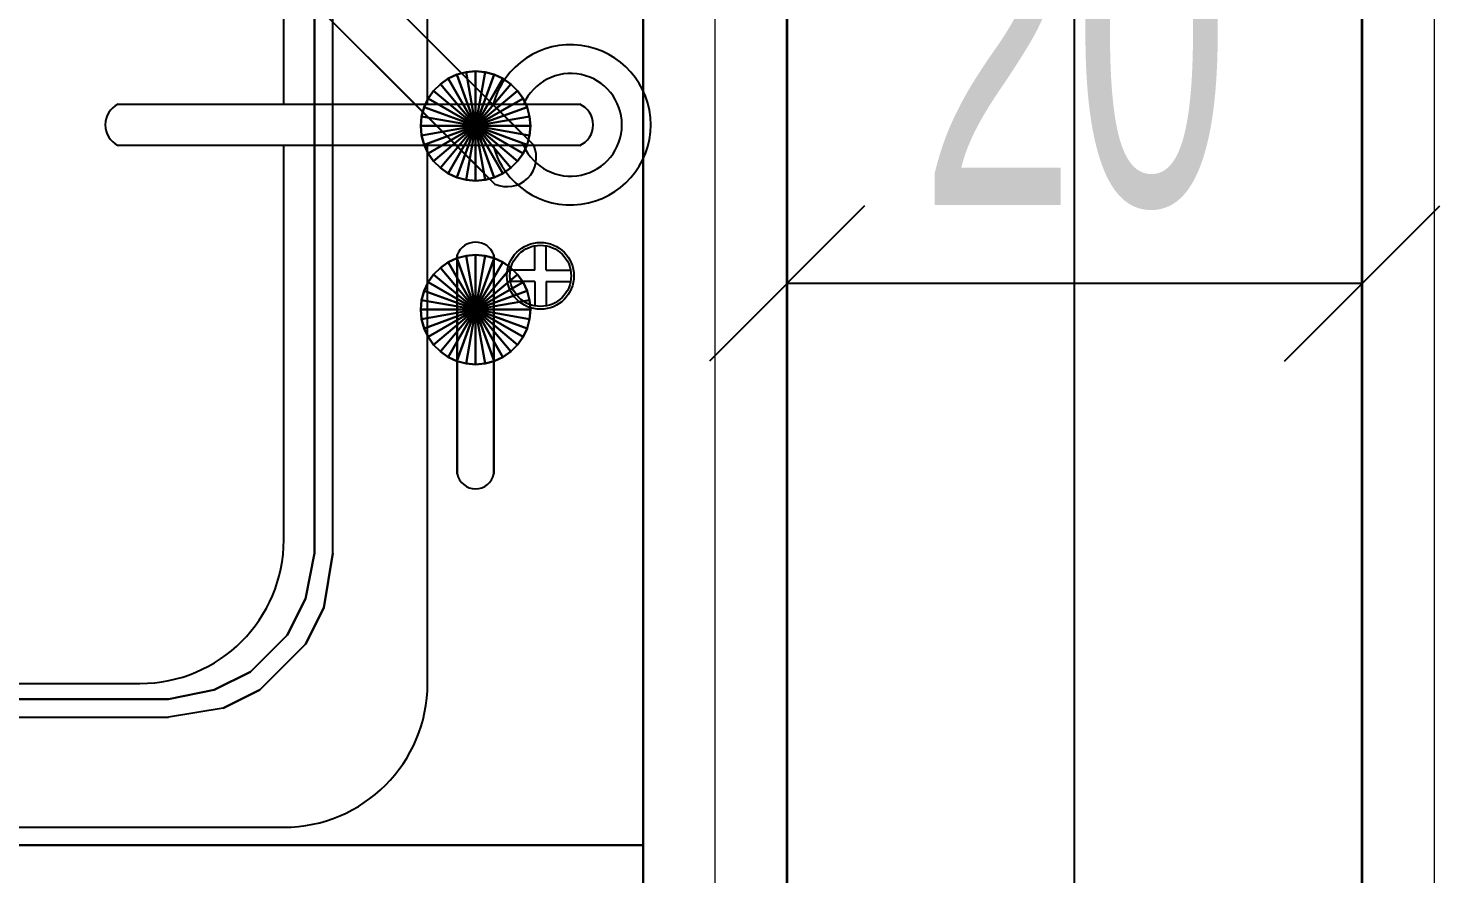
# Model space of a CAD drawing. Header units: inches. Extents: x -7543 to -822, y 102837 to 190349.
# Drawn here: x -833.28704 to -833.27722, y 102837.0138 to 102837.01969 of the extents above; entities that cross this region are included whole.
import ezdxf

# ---------------------------------------------------------------- set-up
doc = ezdxf.new("R2010")
doc.units = ezdxf.units.IN
doc.header["$MEASUREMENT"] = 0
doc.linetypes.add('__ZG_T_P__9', pattern=[22, 1, -10, 1, -10])
doc.linetypes.add('DASHDOTX2', pattern=[2, 1, -0.5, 0, -0.5])
doc.layers.get('0').update_dxf_attribs({"lineweight": 25})
doc.layers.get('Defpoints').update_dxf_attribs({"lineweight": 25})
for name, color, linetype, lineweight in [('AKS', 1, 'Continuous', 25), ('ICOL', 55, 'Continuous', 25), ('İZ DÜŞÜM', 253, 'Continuous', 20), ('SIVA', 150, 'Continuous', 15)]:
    doc.layers.add(name, color=color, linetype=linetype, lineweight=lineweight)
doc.layers.add('DUVAR', color=7, linetype='Continuous', lineweight=35, true_color=0xfc4642)
doc.layers.add('TEFRİŞ', color=7, linetype='Continuous', lineweight=25, true_color=0x78462c)
doc.styles.add('OLCU', font='tromand.shx', dxfattribs={"width": 0.6, "height": 12})

# ---------------------------------------------------------------- blocks, each defined once
blk = doc.blocks.new('_Oblique')
at = {"color": 0, "linetype": 'ByBlock', "lineweight": -2}
blk.add_line((-0.5, -0.5), (0.5, 0.5), dxfattribs=at)

msp = doc.modelspace()

# ---------------------------------------------------------------- linework, layer by layer
at = {"layer": 'AKS', "linetype": 'DASHDOTX2', "ltscale": 10}
msp.add_line((-833.2797611994152, 102836.7345203941), (-833.2797611994152, 102837.2416375468), dxfattribs=at)
at = {"layer": 'Defpoints', "color": 6}
msp.add_line((-833.2777611994155, 102836.7776839999), (-833.2777611994155, 102837.1276839999), dxfattribs=at)
at = {"layer": 'Defpoints', "color": 3}
msp.add_line((-833.2817611994157, 102836.9756839999), (-833.2817611994157, 102837.053184434), dxfattribs=at)
at = {"layer": 'DUVAR'}
for p, q in [((-833.2777611994156, 102836.9716839999), (-833.2777611994156, 102837.0976838212)), ((-833.2817611994157, 102836.9756839999), (-833.2817611994157, 102837.053184434))]:
    msp.add_line(p, q, dxfattribs=at)
at = {"layer": 'ICOL'}
for p, q in [((-833.2842611994156, 102837.0191604804), (-833.2842611994156, 102837.0231287932)), ((-833.2852611994156, 102837.0191604804), (-833.2852611994156, 102837.0221287932)), ((-833.2864130938532, 102837.0191604804), (-833.2832031302061, 102837.0191604804)), ((-833.2832312396459, 102837.0188724689), (-833.2864130938532, 102837.0188724689)), ((-833.2852611994156, 102837.0161287932), (-833.2852611994156, 102837.0188724689)), ((-833.2842611994156, 102837.0151287932), (-833.2842611994156, 102837.0188724689)), ((-833.2832031302061, 102837.0188724689), (-833.2832312396459, 102837.0188724689)), ((-833.2835159373597, 102837.0180054531), (-833.2835159373597, 102837.0181783457)), ((-833.2834359373597, 102837.0180054531), (-833.2834359373597, 102837.0181783457)), ((-833.2835159373597, 102837.0180054531), (-833.2836888299702, 102837.0180054531)), ((-833.2835159373598, 102837.0179254531), (-833.2836888299702, 102837.0179254531)), ((-833.2835159373597, 102837.0179254531), (-833.2835159373597, 102837.0177525605)), ((-833.2834359373597, 102837.0180054531), (-833.2832630447492, 102837.0180054531)), ((-833.2834359373597, 102837.0179254531), (-833.2834359373597, 102837.0177525605)), ((-833.2834359373597, 102837.0179254531), (-833.2832630447492, 102837.0179254531)), ((-833.2777611994156, 102837.0179124275), (-833.2817611994157, 102837.0179124275)), ((-833.2897611994156, 102837.0151287932), (-833.2862611994155, 102837.0151287932)), ((-833.2907611994156, 102837.0141287932), (-833.2852611994156, 102837.0141287932))]:
    msp.add_line(p, q, dxfattribs=at)
at = {"layer": 'ICOL', "color": 53}
for p, q in [((-833.2817611994157, 102837.0148077694), (-833.2817611994157, 102837.0187524275)), ((-833.2777611994156, 102837.0148077694), (-833.2777611994156, 102837.0187524275))]:
    msp.add_line(p, q, dxfattribs=at)
at = {"layer": 'ICOL'}
for radius in [0.0002328926104400307, 0.0002128926104400307]:
    msp.add_circle((-833.2834759373598, 102837.0179654531), radius, dxfattribs=at)
for centre, radius, start, end in [((-833.2832664731322, 102837.0190164746), 0.0005573212640507711, 194.9745060490134, 165.0254939509866), ((-833.2832664731322, 102837.0190164746), 0.0003573212640507711, 203.7668070901385, 156.2331929098615), ((-833.2863433259389, 102837.0190164746), 0.0001600162981887778, 115.8492641916488, 244.150735810696), ((-833.2832664731322, 102837.0190164746), 0.0001573212640507711, 293.7429605390384, 66.2570394609616), ((-833.2862611994157, 102837.0161287932), 0.001, 270, 0), ((-833.2852611994156, 102837.0151287932), 0.001, 270, 0)]:
    msp.add_arc(centre, radius, start, end, dxfattribs=at)
at = {"layer": 'İZ DÜŞÜM', "linetype": '__ZG_T_P__9'}
for p, q in [((-833.2777611994165, 102837.1276839999), (-833.2777611994165, 102836.7776839999)), ((-833.2777611994152, 102837.1276839999), (-833.2777611994152, 102836.7776839999))]:
    msp.add_line(p, q, dxfattribs=at)
at = {"layer": 'SIVA'}
for p, q in [((-833.2772611994153, 102837.0981838212), (-833.2772611994153, 102836.9711839998)), ((-833.2822611994153, 102836.9761838212), (-833.2822611994153, 102837.052684434))]:
    msp.add_line(p, q, dxfattribs=at)
at = {"layer": 'TEFRİŞ'}
for p, q in [((-833.2849201994156, 102837.0160365963, -0.004190999999999999), (-833.2849201994156, 102837.0219725963, -0.004190999999999999)), ((-833.2850471994157, 102837.0160365963, -0.004190999999999999), (-833.2851106994156, 102837.0157190963, -0.004190999999999999)), ((-833.2849201994156, 102837.0160365963, -0.004190999999999999), (-833.2849836994156, 102837.0156555963, -0.004190999999999999)), ((-833.2851106994156, 102837.0157190963, -0.004190999999999999), (-833.2852376994156, 102837.0154650963, -0.004190999999999999)), ((-833.2849836994156, 102837.0156555963, -0.004190999999999999), (-833.2851106994156, 102837.0154015963, -0.004190999999999999)), ((-833.2852376994156, 102837.0154650963, -0.004190999999999999), (-833.2854916994156, 102837.0152110963, -0.004190999999999999)), ((-833.2851106994156, 102837.0154015963, -0.004190999999999999), (-833.2854281994156, 102837.0150840963, -0.004190999999999999)), ((-833.2854916994156, 102837.0152110963, -0.004190999999999999), (-833.2857456994157, 102837.0150840963, -0.004190999999999999)), ((-833.2857456994157, 102837.0150840963, -0.004190999999999999), (-833.2860631994156, 102837.0150205963, -0.004190999999999999)), ((-833.2854281994156, 102837.0150840963, -0.004190999999999999), (-833.2856821994156, 102837.0149570963, -0.004190999999999999)), ((-833.2856821994156, 102837.0149570963, -0.004190999999999999), (-833.2860631994156, 102837.0148935963, -0.004190999999999999))]:
    msp.add_line(p, q, dxfattribs=at)
for centre, radius, start, end in [((-833.2837081281388, 102837.018789525, 0.0005079999999999999), 0.0002033753728859917, 245.4898187051874, 24.51018132442281), ((-833.2839271994156, 102837.0180644427, 0.0007620000000000005), 0.000135471253029605, 20.36935995322395, 159.6306400467761), ((-833.2839271994156, 102837.0166124492, 0.0007620000000000005), 0.0001294089238967639, 191.0724330363186, 348.9275669636814)]:
    msp.add_arc(centre, radius, start, end, dxfattribs=at)
for points in [[(-833.2827611994156, 102837.0240045963, -0.000127000000000001), (-833.2827611994156, 102837.0140045963, -0.000127000000000001), (-833.2827611994156, 102837.0140045963), (-833.2827611994156, 102837.0240045963)], [(-833.2850471994157, 102837.0219725963, -0.004190999999999999), (-833.2850471994157, 102837.0160365963, -0.004190999999999999), (-833.2850471994157, 102837.0160365963, -0.000127000000000001), (-833.2850471994157, 102837.0219725963, -0.000127000000000001)], [(-833.2838822994156, 102837.0192330963, 0.00127), (-833.2837026994156, 102837.0190534963, 0.000889), (-833.2865314794157, 102837.0218822763, 0.000889), (-833.2865314794157, 102837.0218822763, 0.00127)], [(-833.2841516994156, 102837.0189636963, 0.00127), (-833.2839720994157, 102837.0187840963, 0.000889), (-833.2868008794156, 102837.0216128763, 0.000889), (-833.2868008794156, 102837.0216128763, 0.00127)], [(-833.2837026994156, 102837.0190534963, 0.000889), (-833.2840618994156, 102837.0194127163, 0.000889), (-833.2840618994156, 102837.0194127163, 0.0005079999999999999), (-833.2835230794157, 102837.0188738963, 0.0005079999999999999)], [(-833.2839271994156, 102837.0193895963), (-833.2839933594156, 102837.0193838163), (-833.2839933594156, 102837.0193838163, 0.0005079999999999999), (-833.2839271994156, 102837.0193895963, 0.0005079999999999999)], [(-833.2839271994156, 102837.0190085963), (-833.2839271994156, 102837.0193895963), (-833.2839933594156, 102837.0193838163), (-833.2839271994156, 102837.0190085963)], [(-833.2839271994156, 102837.0190085963, 0.0005079999999999999), (-833.2839271994156, 102837.0193895963, 0.0005079999999999999), (-833.2839933594156, 102837.0193838163, 0.0005079999999999999), (-833.2839271994156, 102837.0190085963, 0.0005079999999999999)], [(-833.2838610394156, 102837.0193838163), (-833.2839271994156, 102837.0193895963), (-833.2839271994156, 102837.0193895963, 0.0005079999999999999), (-833.2838610394156, 102837.0193838163, 0.0005079999999999999)], [(-833.2839271994156, 102837.0190085963), (-833.2838610394156, 102837.0193838163), (-833.2839271994156, 102837.0193895963), (-833.2839271994156, 102837.0190085963)], [(-833.2839271994156, 102837.0190085963, 0.0005079999999999999), (-833.2838610394156, 102837.0193838163, 0.0005079999999999999), (-833.2839271994156, 102837.0193895963, 0.0005079999999999999), (-833.2839271994156, 102837.0190085963, 0.0005079999999999999)], [(-833.2841720994156, 102837.0193004563), (-833.2842190594156, 102837.0192534963), (-833.2842190594156, 102837.0192534963, 0.0005079999999999999), (-833.2841720994156, 102837.0193004563, 0.0005079999999999999)], [(-833.2839271994156, 102837.0190085963), (-833.2841720994156, 102837.0193004563), (-833.2842190594156, 102837.0192534963), (-833.2839271994156, 102837.0190085963)], [(-833.2839271994156, 102837.0190085963, 0.0005079999999999999), (-833.2841720994156, 102837.0193004563, 0.0005079999999999999), (-833.2842190594156, 102837.0192534963, 0.0005079999999999999), (-833.2839271994156, 102837.0190085963, 0.0005079999999999999)], [(-833.2841176994157, 102837.0193385563), (-833.2841720994156, 102837.0193004563), (-833.2841720994156, 102837.0193004563, 0.0005079999999999999), (-833.2841176994157, 102837.0193385563, 0.0005079999999999999)], [(-833.2839271994156, 102837.0190085963), (-833.2841176994157, 102837.0193385563), (-833.2841720994156, 102837.0193004563), (-833.2839271994156, 102837.0190085963)], [(-833.2839271994156, 102837.0190085963, 0.0005079999999999999), (-833.2841176994157, 102837.0193385563, 0.0005079999999999999), (-833.2841720994156, 102837.0193004563, 0.0005079999999999999), (-833.2839271994156, 102837.0190085963, 0.0005079999999999999)], [(-833.2840574994157, 102837.0193666163), (-833.2841176994157, 102837.0193385563), (-833.2841176994157, 102837.0193385563, 0.0005079999999999999), (-833.2840574994157, 102837.0193666163, 0.0005079999999999999)], [(-833.2839271994156, 102837.0190085963), (-833.2840574994157, 102837.0193666163), (-833.2841176994157, 102837.0193385563), (-833.2839271994156, 102837.0190085963)], [(-833.2839271994156, 102837.0190085963, 0.0005079999999999999), (-833.2840574994157, 102837.0193666163, 0.0005079999999999999), (-833.2841176994157, 102837.0193385563, 0.0005079999999999999), (-833.2839271994156, 102837.0190085963, 0.0005079999999999999)], [(-833.2839933594156, 102837.0193838163), (-833.2840574994157, 102837.0193666163), (-833.2840574994157, 102837.0193666163, 0.0005079999999999999), (-833.2839933594156, 102837.0193838163, 0.0005079999999999999)], [(-833.2839271994156, 102837.0190085963), (-833.2839933594156, 102837.0193838163), (-833.2840574994157, 102837.0193666163), (-833.2839271994156, 102837.0190085963)], [(-833.2839271994156, 102837.0190085963, 0.0005079999999999999), (-833.2839933594156, 102837.0193838163, 0.0005079999999999999), (-833.2840574994157, 102837.0193666163, 0.0005079999999999999), (-833.2839271994156, 102837.0190085963, 0.0005079999999999999)], [(-833.2839271994156, 102837.0190085963), (-833.2837968994156, 102837.0193666163), (-833.2838610394156, 102837.0193838163), (-833.2839271994156, 102837.0190085963)], [(-833.2839271994156, 102837.0190085963, 0.0005079999999999999), (-833.2837968994156, 102837.0193666163, 0.0005079999999999999), (-833.2838610394156, 102837.0193838163, 0.0005079999999999999), (-833.2839271994156, 102837.0190085963, 0.0005079999999999999)], [(-833.2839271994156, 102837.0190085963), (-833.2837366994156, 102837.0193385563), (-833.2837968994156, 102837.0193666163), (-833.2839271994156, 102837.0190085963)], [(-833.2839271994156, 102837.0190085963, 0.0005079999999999999), (-833.2837366994156, 102837.0193385563, 0.0005079999999999999), (-833.2837968994156, 102837.0193666163, 0.0005079999999999999), (-833.2839271994156, 102837.0190085963, 0.0005079999999999999)], [(-833.2839271994156, 102837.0190085963), (-833.2836822994157, 102837.0193004563), (-833.2837366994156, 102837.0193385563), (-833.2839271994156, 102837.0190085963)], [(-833.2839271994156, 102837.0190085963, 0.0005079999999999999), (-833.2836822994157, 102837.0193004563, 0.0005079999999999999), (-833.2837366994156, 102837.0193385563, 0.0005079999999999999), (-833.2839271994156, 102837.0190085963, 0.0005079999999999999)], [(-833.2839271994156, 102837.0190085963), (-833.2836353394156, 102837.0192534963), (-833.2836822994157, 102837.0193004563), (-833.2839271994156, 102837.0190085963)], [(-833.2839271994156, 102837.0190085963, 0.0005079999999999999), (-833.2836353394156, 102837.0192534963, 0.0005079999999999999), (-833.2836822994157, 102837.0193004563, 0.0005079999999999999), (-833.2839271994156, 102837.0190085963, 0.0005079999999999999)], [(-833.2837968994156, 102837.0193666163), (-833.2838610394156, 102837.0193838163), (-833.2838610394156, 102837.0193838163, 0.0005079999999999999), (-833.2837968994156, 102837.0193666163, 0.0005079999999999999)], [(-833.2837366994156, 102837.0193385563), (-833.2837968994156, 102837.0193666163), (-833.2837968994156, 102837.0193666163, 0.0005079999999999999), (-833.2837366994156, 102837.0193385563, 0.0005079999999999999)], [(-833.2836822994157, 102837.0193004563), (-833.2837366994156, 102837.0193385563), (-833.2837366994156, 102837.0193385563, 0.0005079999999999999), (-833.2836822994157, 102837.0193004563, 0.0005079999999999999)], [(-833.2836353394156, 102837.0192534963), (-833.2836822994157, 102837.0193004563), (-833.2836822994157, 102837.0193004563, 0.0005079999999999999), (-833.2836353394156, 102837.0192534963, 0.0005079999999999999)], [(-833.2842571594156, 102837.0191990963), (-833.2842852194156, 102837.0191388963), (-833.2842852194156, 102837.0191388963, 0.0005079999999999999), (-833.2842571594156, 102837.0191990963, 0.0005079999999999999)], [(-833.2839271994156, 102837.0190085963), (-833.2842571594156, 102837.0191990963), (-833.2842852194156, 102837.0191388963), (-833.2839271994156, 102837.0190085963)], [(-833.2839271994156, 102837.0190085963, 0.0005079999999999999), (-833.2842571594156, 102837.0191990963, 0.0005079999999999999), (-833.2842852194156, 102837.0191388963, 0.0005079999999999999), (-833.2839271994156, 102837.0190085963, 0.0005079999999999999)], [(-833.2842190594156, 102837.0192534963), (-833.2842571594156, 102837.0191990963), (-833.2842571594156, 102837.0191990963, 0.0005079999999999999), (-833.2842190594156, 102837.0192534963, 0.0005079999999999999)], [(-833.2839271994156, 102837.0190085963), (-833.2842190594156, 102837.0192534963), (-833.2842571594156, 102837.0191990963), (-833.2839271994156, 102837.0190085963)], [(-833.2839271994156, 102837.0190085963, 0.0005079999999999999), (-833.2842190594156, 102837.0192534963, 0.0005079999999999999), (-833.2842571594156, 102837.0191990963, 0.0005079999999999999), (-833.2839271994156, 102837.0190085963, 0.0005079999999999999)], [(-833.2839271994156, 102837.0190085963), (-833.2835972394156, 102837.0191990963), (-833.2836353394156, 102837.0192534963), (-833.2839271994156, 102837.0190085963)], [(-833.2839271994156, 102837.0190085963, 0.0005079999999999999), (-833.2835972394156, 102837.0191990963, 0.0005079999999999999), (-833.2836353394156, 102837.0192534963, 0.0005079999999999999), (-833.2839271994156, 102837.0190085963, 0.0005079999999999999)], [(-833.2839271994156, 102837.0190085963), (-833.2835691794156, 102837.0191388963), (-833.2835972394156, 102837.0191990963), (-833.2839271994156, 102837.0190085963)], [(-833.2839271994156, 102837.0190085963, 0.0005079999999999999), (-833.2835691794156, 102837.0191388963, 0.0005079999999999999), (-833.2835972394156, 102837.0191990963, 0.0005079999999999999), (-833.2839271994156, 102837.0190085963, 0.0005079999999999999)], [(-833.2835972394156, 102837.0191990963), (-833.2836353394156, 102837.0192534963), (-833.2836353394156, 102837.0192534963, 0.0005079999999999999), (-833.2835972394156, 102837.0191990963, 0.0005079999999999999)], [(-833.2835691794156, 102837.0191388963), (-833.2835972394156, 102837.0191990963), (-833.2835972394156, 102837.0191990963, 0.0005079999999999999), (-833.2835691794156, 102837.0191388963, 0.0005079999999999999)], [(-833.2839720994157, 102837.0187840963, 0.000889), (-833.2843313194156, 102837.0191432963, 0.000889), (-833.2843313194156, 102837.0191432963, 0.0005079999999999999), (-833.2837924994157, 102837.0186044763, 0.0005079999999999999)], [(-833.2842852194156, 102837.0191388963), (-833.2843024194156, 102837.0190747563), (-833.2843024194156, 102837.0190747563, 0.0005079999999999999), (-833.2842852194156, 102837.0191388963, 0.0005079999999999999)], [(-833.2839271994156, 102837.0190085963), (-833.2842852194156, 102837.0191388963), (-833.2843024194156, 102837.0190747563), (-833.2839271994156, 102837.0190085963)], [(-833.2839271994156, 102837.0190085963, 0.0005079999999999999), (-833.2842852194156, 102837.0191388963, 0.0005079999999999999), (-833.2843024194156, 102837.0190747563, 0.0005079999999999999), (-833.2839271994156, 102837.0190085963, 0.0005079999999999999)], [(-833.2839271994156, 102837.0190085963), (-833.2835519794156, 102837.0190747563), (-833.2835691794156, 102837.0191388963), (-833.2839271994156, 102837.0190085963)], [(-833.2839271994156, 102837.0190085963, 0.0005079999999999999), (-833.2835519794156, 102837.0190747563, 0.0005079999999999999), (-833.2835691794156, 102837.0191388963, 0.0005079999999999999), (-833.2839271994156, 102837.0190085963, 0.0005079999999999999)], [(-833.2835519794156, 102837.0190747563), (-833.2835691794156, 102837.0191388963), (-833.2835691794156, 102837.0191388963, 0.0005079999999999999), (-833.2835519794156, 102837.0190747563, 0.0005079999999999999)], [(-833.2843024194156, 102837.0190747563), (-833.2843081994156, 102837.0190085963), (-833.2843081994156, 102837.0190085963, 0.0005079999999999999), (-833.2843024194156, 102837.0190747563, 0.0005079999999999999)], [(-833.2839271994156, 102837.0190085963), (-833.2843024194156, 102837.0190747563), (-833.2843081994156, 102837.0190085963), (-833.2839271994156, 102837.0190085963)], [(-833.2839271994156, 102837.0190085963, 0.0005079999999999999), (-833.2843024194156, 102837.0190747563, 0.0005079999999999999), (-833.2843081994156, 102837.0190085963, 0.0005079999999999999), (-833.2839271994156, 102837.0190085963, 0.0005079999999999999)], [(-833.2843081994156, 102837.0190085963), (-833.2843024194156, 102837.0189424363), (-833.2843024194156, 102837.0189424363, 0.0005079999999999999), (-833.2843081994156, 102837.0190085963, 0.0005079999999999999)], [(-833.2839271994156, 102837.0190085963), (-833.2843081994156, 102837.0190085963), (-833.2843024194156, 102837.0189424363), (-833.2839271994156, 102837.0190085963)], [(-833.2839271994156, 102837.0190085963, 0.0005079999999999999), (-833.2843081994156, 102837.0190085963, 0.0005079999999999999), (-833.2843024194156, 102837.0189424363, 0.0005079999999999999), (-833.2839271994156, 102837.0190085963, 0.0005079999999999999)], [(-833.2839271994156, 102837.0190085963), (-833.2843024194156, 102837.0189424363), (-833.2842852194156, 102837.0188782963), (-833.2839271994156, 102837.0190085963)], [(-833.2839271994156, 102837.0190085963, 0.0005079999999999999), (-833.2843024194156, 102837.0189424363, 0.0005079999999999999), (-833.2842852194156, 102837.0188782963, 0.0005079999999999999), (-833.2839271994156, 102837.0190085963, 0.0005079999999999999)], [(-833.2839271994156, 102837.0190085963), (-833.2842852194156, 102837.0188782963), (-833.2842571594156, 102837.0188180963), (-833.2839271994156, 102837.0190085963)], [(-833.2839271994156, 102837.0190085963, 0.0005079999999999999), (-833.2842852194156, 102837.0188782963, 0.0005079999999999999), (-833.2842571594156, 102837.0188180963, 0.0005079999999999999), (-833.2839271994156, 102837.0190085963, 0.0005079999999999999)], [(-833.2839271994156, 102837.0190085963), (-833.2842571594156, 102837.0188180963), (-833.2842190594156, 102837.0187636963), (-833.2839271994156, 102837.0190085963)], [(-833.2839271994156, 102837.0190085963, 0.0005079999999999999), (-833.2842571594156, 102837.0188180963, 0.0005079999999999999), (-833.2842190594156, 102837.0187636963, 0.0005079999999999999), (-833.2839271994156, 102837.0190085963, 0.0005079999999999999)], [(-833.2839271994156, 102837.0190085963), (-833.2842190594156, 102837.0187636963), (-833.2841720994156, 102837.0187167363), (-833.2839271994156, 102837.0190085963)], [(-833.2839271994156, 102837.0190085963, 0.0005079999999999999), (-833.2842190594156, 102837.0187636963, 0.0005079999999999999), (-833.2841720994156, 102837.0187167363, 0.0005079999999999999), (-833.2839271994156, 102837.0190085963, 0.0005079999999999999)], [(-833.2839271994156, 102837.0190085963), (-833.2841720994156, 102837.0187167363), (-833.2841176994157, 102837.0186786363), (-833.2839271994156, 102837.0190085963)], [(-833.2839271994156, 102837.0190085963, 0.0005079999999999999), (-833.2841720994156, 102837.0187167363, 0.0005079999999999999), (-833.2841176994157, 102837.0186786363, 0.0005079999999999999), (-833.2839271994156, 102837.0190085963, 0.0005079999999999999)], [(-833.2839271994156, 102837.0190085963), (-833.2841176994157, 102837.0186786363), (-833.2840574994157, 102837.0186505763), (-833.2839271994156, 102837.0190085963)], [(-833.2839271994156, 102837.0190085963, 0.0005079999999999999), (-833.2841176994157, 102837.0186786363, 0.0005079999999999999), (-833.2840574994157, 102837.0186505763, 0.0005079999999999999), (-833.2839271994156, 102837.0190085963, 0.0005079999999999999)], [(-833.2839271994156, 102837.0190085963), (-833.2840574994157, 102837.0186505763), (-833.2839933594156, 102837.0186333763), (-833.2839271994156, 102837.0190085963)], [(-833.2839271994156, 102837.0190085963, 0.0005079999999999999), (-833.2840574994157, 102837.0186505763, 0.0005079999999999999), (-833.2839933594156, 102837.0186333763, 0.0005079999999999999), (-833.2839271994156, 102837.0190085963, 0.0005079999999999999)], [(-833.2839271994156, 102837.0190085963), (-833.2839933594156, 102837.0186333763), (-833.2839271994156, 102837.0186275963), (-833.2839271994156, 102837.0190085963)], [(-833.2839271994156, 102837.0190085963), (-833.2835461994156, 102837.0190085963), (-833.2835519794156, 102837.0190747563), (-833.2839271994156, 102837.0190085963)], [(-833.2839271994156, 102837.0190085963, 0.0005079999999999999), (-833.2835461994156, 102837.0190085963, 0.0005079999999999999), (-833.2835519794156, 102837.0190747563, 0.0005079999999999999), (-833.2839271994156, 102837.0190085963, 0.0005079999999999999)], [(-833.2839271994156, 102837.0190085963), (-833.2839271994156, 102837.0186275963), (-833.2838610394156, 102837.0186333763), (-833.2839271994156, 102837.0190085963)], [(-833.2839271994156, 102837.0190085963, 0.0005079999999999999), (-833.2839271994156, 102837.0186275963, 0.0005079999999999999), (-833.2838610394156, 102837.0186333763, 0.0005079999999999999), (-833.2839271994156, 102837.0190085963, 0.0005079999999999999)], [(-833.2839271994156, 102837.0190085963), (-833.2838610394156, 102837.0186333763), (-833.2837968994156, 102837.0186505763), (-833.2839271994156, 102837.0190085963)], [(-833.2839271994156, 102837.0190085963, 0.0005079999999999999), (-833.2838610394156, 102837.0186333763, 0.0005079999999999999), (-833.2837968994156, 102837.0186505763, 0.0005079999999999999), (-833.2839271994156, 102837.0190085963, 0.0005079999999999999)], [(-833.2839271994156, 102837.0190085963), (-833.2837968994156, 102837.0186505763), (-833.2837366994156, 102837.0186786363), (-833.2839271994156, 102837.0190085963)], [(-833.2839271994156, 102837.0190085963, 0.0005079999999999999), (-833.2837968994156, 102837.0186505763, 0.0005079999999999999), (-833.2837366994156, 102837.0186786363, 0.0005079999999999999), (-833.2839271994156, 102837.0190085963, 0.0005079999999999999)], [(-833.2839271994156, 102837.0190085963), (-833.2837366994156, 102837.0186786363), (-833.2836822994157, 102837.0187167363), (-833.2839271994156, 102837.0190085963)], [(-833.2839271994156, 102837.0190085963, 0.0005079999999999999), (-833.2837366994156, 102837.0186786363, 0.0005079999999999999), (-833.2836822994157, 102837.0187167363, 0.0005079999999999999), (-833.2839271994156, 102837.0190085963, 0.0005079999999999999)], [(-833.2839271994156, 102837.0190085963), (-833.2836822994157, 102837.0187167363), (-833.2836353394156, 102837.0187636963), (-833.2839271994156, 102837.0190085963)], [(-833.2839271994156, 102837.0190085963, 0.0005079999999999999), (-833.2836822994157, 102837.0187167363, 0.0005079999999999999), (-833.2836353394156, 102837.0187636963, 0.0005079999999999999), (-833.2839271994156, 102837.0190085963, 0.0005079999999999999)], [(-833.2839271994156, 102837.0190085963), (-833.2836353394156, 102837.0187636963), (-833.2835972394156, 102837.0188180963), (-833.2839271994156, 102837.0190085963)], [(-833.2839271994156, 102837.0190085963, 0.0005079999999999999), (-833.2836353394156, 102837.0187636963, 0.0005079999999999999), (-833.2835972394156, 102837.0188180963, 0.0005079999999999999), (-833.2839271994156, 102837.0190085963, 0.0005079999999999999)], [(-833.2839271994156, 102837.0190085963), (-833.2835972394156, 102837.0188180963), (-833.2835691794156, 102837.0188782963), (-833.2839271994156, 102837.0190085963)], [(-833.2839271994156, 102837.0190085963, 0.0005079999999999999), (-833.2835972394156, 102837.0188180963, 0.0005079999999999999), (-833.2835691794156, 102837.0188782963, 0.0005079999999999999), (-833.2839271994156, 102837.0190085963, 0.0005079999999999999)], [(-833.2839271994156, 102837.0190085963), (-833.2835691794156, 102837.0188782963), (-833.2835519794156, 102837.0189424363), (-833.2839271994156, 102837.0190085963)], [(-833.2839271994156, 102837.0190085963, 0.0005079999999999999), (-833.2835691794156, 102837.0188782963, 0.0005079999999999999), (-833.2835519794156, 102837.0189424363, 0.0005079999999999999), (-833.2839271994156, 102837.0190085963, 0.0005079999999999999)], [(-833.2839271994156, 102837.0190085963), (-833.2835519794156, 102837.0189424363), (-833.2835461994156, 102837.0190085963), (-833.2839271994156, 102837.0190085963)], [(-833.2839271994156, 102837.0190085963, 0.0005079999999999999), (-833.2835519794156, 102837.0189424363, 0.0005079999999999999), (-833.2835461994156, 102837.0190085963, 0.0005079999999999999), (-833.2839271994156, 102837.0190085963, 0.0005079999999999999)], [(-833.2835461994156, 102837.0190085963), (-833.2835519794156, 102837.0190747563), (-833.2835519794156, 102837.0190747563, 0.0005079999999999999), (-833.2835461994156, 102837.0190085963, 0.0005079999999999999)], [(-833.2835519794156, 102837.0189424363), (-833.2835461994156, 102837.0190085963), (-833.2835461994156, 102837.0190085963, 0.0005079999999999999), (-833.2835519794156, 102837.0189424363, 0.0005079999999999999)], [(-833.2843024194156, 102837.0189424363), (-833.2842852194156, 102837.0188782963), (-833.2842852194156, 102837.0188782963, 0.0005079999999999999), (-833.2843024194156, 102837.0189424363, 0.0005079999999999999)], [(-833.2835691794156, 102837.0188782963), (-833.2835519794156, 102837.0189424363), (-833.2835519794156, 102837.0189424363, 0.0005079999999999999), (-833.2835691794156, 102837.0188782963, 0.0005079999999999999)], [(-833.2842852194156, 102837.0188782963), (-833.2842571594156, 102837.0188180963), (-833.2842571594156, 102837.0188180963, 0.0005079999999999999), (-833.2842852194156, 102837.0188782963, 0.0005079999999999999)], [(-833.2842571594156, 102837.0188180963), (-833.2842190594156, 102837.0187636963), (-833.2842190594156, 102837.0187636963, 0.0005079999999999999), (-833.2842571594156, 102837.0188180963, 0.0005079999999999999)], [(-833.2836353394156, 102837.0187636963), (-833.2835972394156, 102837.0188180963), (-833.2835972394156, 102837.0188180963, 0.0005079999999999999), (-833.2836353394156, 102837.0187636963, 0.0005079999999999999)], [(-833.2835972394156, 102837.0188180963), (-833.2835691794156, 102837.0188782963), (-833.2835691794156, 102837.0188782963, 0.0005079999999999999), (-833.2835972394156, 102837.0188180963, 0.0005079999999999999)], [(-833.2842190594156, 102837.0187636963), (-833.2841720994156, 102837.0187167363), (-833.2841720994156, 102837.0187167363, 0.0005079999999999999), (-833.2842190594156, 102837.0187636963, 0.0005079999999999999)], [(-833.2841720994156, 102837.0187167363), (-833.2841176994157, 102837.0186786363), (-833.2841176994157, 102837.0186786363, 0.0005079999999999999), (-833.2841720994156, 102837.0187167363, 0.0005079999999999999)], [(-833.2837366994156, 102837.0186786363), (-833.2836822994157, 102837.0187167363), (-833.2836822994157, 102837.0187167363, 0.0005079999999999999), (-833.2837366994156, 102837.0186786363, 0.0005079999999999999)], [(-833.2836822994157, 102837.0187167363), (-833.2836353394156, 102837.0187636963), (-833.2836353394156, 102837.0187636963, 0.0005079999999999999), (-833.2836822994157, 102837.0187167363, 0.0005079999999999999)], [(-833.2841176994157, 102837.0186786363), (-833.2840574994157, 102837.0186505763), (-833.2840574994157, 102837.0186505763, 0.0005079999999999999), (-833.2841176994157, 102837.0186786363, 0.0005079999999999999)], [(-833.2840574994157, 102837.0186505763), (-833.2839933594156, 102837.0186333763), (-833.2839933594156, 102837.0186333763, 0.0005079999999999999), (-833.2840574994157, 102837.0186505763, 0.0005079999999999999)], [(-833.2839933594156, 102837.0186333763), (-833.2839271994156, 102837.0186275963), (-833.2839271994156, 102837.0186275963, 0.0005079999999999999), (-833.2839933594156, 102837.0186333763, 0.0005079999999999999)], [(-833.2839933594156, 102837.0186333763), (-833.2839271994156, 102837.0186275963), (-833.2839271994156, 102837.0186275963, 0.0005079999999999999), (-833.2839933594156, 102837.0186333763, 0.0005079999999999999)], [(-833.2839271994156, 102837.0186275963), (-833.2838610394156, 102837.0186333763), (-833.2838610394156, 102837.0186333763, 0.0005079999999999999), (-833.2839271994156, 102837.0186275963, 0.0005079999999999999)], [(-833.2838610394156, 102837.0186333763), (-833.2837968994156, 102837.0186505763), (-833.2837968994156, 102837.0186505763, 0.0005079999999999999), (-833.2838610394156, 102837.0186333763, 0.0005079999999999999)], [(-833.2837968994156, 102837.0186505763), (-833.2837366994156, 102837.0186786363), (-833.2837366994156, 102837.0186786363, 0.0005079999999999999), (-833.2837968994156, 102837.0186505763, 0.0005079999999999999)], [(-833.2840541994156, 102837.0165875963, 0.0007620000000000005), (-833.2840541994156, 102837.0181115963, 0.0007620000000000005), (-833.2840541994156, 102837.0181115963, 0.0005079999999999999), (-833.2840541994156, 102837.0165875963, 0.0005079999999999999)], [(-833.2839271994156, 102837.0181115963), (-833.2839933594156, 102837.0181058163), (-833.2839933594156, 102837.0181058163, 0.0005079999999999999), (-833.2839271994156, 102837.0181115963, 0.0005079999999999999)], [(-833.2839271994156, 102837.0177305963), (-833.2839271994156, 102837.0181115963), (-833.2839933594156, 102837.0181058163), (-833.2839271994156, 102837.0177305963)], [(-833.2839271994156, 102837.0177305963, 0.0005079999999999999), (-833.2839271994156, 102837.0181115963, 0.0005079999999999999), (-833.2839933594156, 102837.0181058163, 0.0005079999999999999), (-833.2839271994156, 102837.0177305963, 0.0005079999999999999)], [(-833.2838610394156, 102837.0181058163), (-833.2839271994156, 102837.0181115963), (-833.2839271994156, 102837.0181115963, 0.0005079999999999999), (-833.2838610394156, 102837.0181058163, 0.0005079999999999999)], [(-833.2839271994156, 102837.0177305963), (-833.2838610394156, 102837.0181058163), (-833.2839271994156, 102837.0181115963), (-833.2839271994156, 102837.0177305963)], [(-833.2839271994156, 102837.0177305963, 0.0005079999999999999), (-833.2838610394156, 102837.0181058163, 0.0005079999999999999), (-833.2839271994156, 102837.0181115963, 0.0005079999999999999), (-833.2839271994156, 102837.0177305963, 0.0005079999999999999)], [(-833.2838001994156, 102837.0165875963, 0.0007620000000000005), (-833.2838001994156, 102837.0181115963, 0.0007620000000000005), (-833.2838001994156, 102837.0181115963, 0.0005079999999999999), (-833.2838001994156, 102837.0165875963, 0.0005079999999999999)], [(-833.2841720994156, 102837.0180224563), (-833.2842190594156, 102837.0179754963), (-833.2842190594156, 102837.0179754963, 0.0005079999999999999), (-833.2841720994156, 102837.0180224563, 0.0005079999999999999)], [(-833.2839271994156, 102837.0177305963), (-833.2841720994156, 102837.0180224563), (-833.2842190594156, 102837.0179754963), (-833.2839271994156, 102837.0177305963)], [(-833.2839271994156, 102837.0177305963, 0.0005079999999999999), (-833.2841720994156, 102837.0180224563, 0.0005079999999999999), (-833.2842190594156, 102837.0179754963, 0.0005079999999999999), (-833.2839271994156, 102837.0177305963, 0.0005079999999999999)], [(-833.2841176994157, 102837.0180605563), (-833.2841720994156, 102837.0180224563), (-833.2841720994156, 102837.0180224563, 0.0005079999999999999), (-833.2841176994157, 102837.0180605563, 0.0005079999999999999)], [(-833.2839271994156, 102837.0177305963), (-833.2841176994157, 102837.0180605563), (-833.2841720994156, 102837.0180224563), (-833.2839271994156, 102837.0177305963)], [(-833.2839271994156, 102837.0177305963, 0.0005079999999999999), (-833.2841176994157, 102837.0180605563, 0.0005079999999999999), (-833.2841720994156, 102837.0180224563, 0.0005079999999999999), (-833.2839271994156, 102837.0177305963, 0.0005079999999999999)], [(-833.2840574994157, 102837.0180886163), (-833.2841176994157, 102837.0180605563), (-833.2841176994157, 102837.0180605563, 0.0005079999999999999), (-833.2840574994157, 102837.0180886163, 0.0005079999999999999)], [(-833.2839271994156, 102837.0177305963), (-833.2840574994157, 102837.0180886163), (-833.2841176994157, 102837.0180605563), (-833.2839271994156, 102837.0177305963)], [(-833.2839271994156, 102837.0177305963, 0.0005079999999999999), (-833.2840574994157, 102837.0180886163, 0.0005079999999999999), (-833.2841176994157, 102837.0180605563, 0.0005079999999999999), (-833.2839271994156, 102837.0177305963, 0.0005079999999999999)], [(-833.2839933594156, 102837.0181058163), (-833.2840574994157, 102837.0180886163), (-833.2840574994157, 102837.0180886163, 0.0005079999999999999), (-833.2839933594156, 102837.0181058163, 0.0005079999999999999)], [(-833.2839271994156, 102837.0177305963), (-833.2839933594156, 102837.0181058163), (-833.2840574994157, 102837.0180886163), (-833.2839271994156, 102837.0177305963)], [(-833.2839271994156, 102837.0177305963, 0.0005079999999999999), (-833.2839933594156, 102837.0181058163, 0.0005079999999999999), (-833.2840574994157, 102837.0180886163, 0.0005079999999999999), (-833.2839271994156, 102837.0177305963, 0.0005079999999999999)], [(-833.2839271994156, 102837.0177305963), (-833.2837968994156, 102837.0180886163), (-833.2838610394156, 102837.0181058163), (-833.2839271994156, 102837.0177305963)], [(-833.2839271994156, 102837.0177305963, 0.0005079999999999999), (-833.2837968994156, 102837.0180886163, 0.0005079999999999999), (-833.2838610394156, 102837.0181058163, 0.0005079999999999999), (-833.2839271994156, 102837.0177305963, 0.0005079999999999999)], [(-833.2839271994156, 102837.0177305963), (-833.2837366994156, 102837.0180605563), (-833.2837968994156, 102837.0180886163), (-833.2839271994156, 102837.0177305963)], [(-833.2839271994156, 102837.0177305963, 0.0005079999999999999), (-833.2837366994156, 102837.0180605563, 0.0005079999999999999), (-833.2837968994156, 102837.0180886163, 0.0005079999999999999), (-833.2839271994156, 102837.0177305963, 0.0005079999999999999)], [(-833.2839271994156, 102837.0177305963), (-833.2836822994157, 102837.0180224563), (-833.2837366994156, 102837.0180605563), (-833.2839271994156, 102837.0177305963)], [(-833.2839271994156, 102837.0177305963, 0.0005079999999999999), (-833.2836822994157, 102837.0180224563, 0.0005079999999999999), (-833.2837366994156, 102837.0180605563, 0.0005079999999999999), (-833.2839271994156, 102837.0177305963, 0.0005079999999999999)], [(-833.2839271994156, 102837.0177305963), (-833.2836353394156, 102837.0179754963), (-833.2836822994157, 102837.0180224563), (-833.2839271994156, 102837.0177305963)], [(-833.2839271994156, 102837.0177305963, 0.0005079999999999999), (-833.2836353394156, 102837.0179754963, 0.0005079999999999999), (-833.2836822994157, 102837.0180224563, 0.0005079999999999999), (-833.2839271994156, 102837.0177305963, 0.0005079999999999999)], [(-833.2837968994156, 102837.0180886163), (-833.2838610394156, 102837.0181058163), (-833.2838610394156, 102837.0181058163, 0.0005079999999999999), (-833.2837968994156, 102837.0180886163, 0.0005079999999999999)], [(-833.2837366994156, 102837.0180605563), (-833.2837968994156, 102837.0180886163), (-833.2837968994156, 102837.0180886163, 0.0005079999999999999), (-833.2837366994156, 102837.0180605563, 0.0005079999999999999)], [(-833.2836822994157, 102837.0180224563), (-833.2837366994156, 102837.0180605563), (-833.2837366994156, 102837.0180605563, 0.0005079999999999999), (-833.2836822994157, 102837.0180224563, 0.0005079999999999999)], [(-833.2836353394156, 102837.0179754963), (-833.2836822994157, 102837.0180224563), (-833.2836822994157, 102837.0180224563, 0.0005079999999999999), (-833.2836353394156, 102837.0179754963, 0.0005079999999999999)], [(-833.2842571594156, 102837.0179210963), (-833.2842852194156, 102837.0178608963), (-833.2842852194156, 102837.0178608963, 0.0005079999999999999), (-833.2842571594156, 102837.0179210963, 0.0005079999999999999)], [(-833.2839271994156, 102837.0177305963), (-833.2842571594156, 102837.0179210963), (-833.2842852194156, 102837.0178608963), (-833.2839271994156, 102837.0177305963)], [(-833.2839271994156, 102837.0177305963, 0.0005079999999999999), (-833.2842571594156, 102837.0179210963, 0.0005079999999999999), (-833.2842852194156, 102837.0178608963, 0.0005079999999999999), (-833.2839271994156, 102837.0177305963, 0.0005079999999999999)], [(-833.2842190594156, 102837.0179754963), (-833.2842571594156, 102837.0179210963), (-833.2842571594156, 102837.0179210963, 0.0005079999999999999), (-833.2842190594156, 102837.0179754963, 0.0005079999999999999)], [(-833.2839271994156, 102837.0177305963), (-833.2842190594156, 102837.0179754963), (-833.2842571594156, 102837.0179210963), (-833.2839271994156, 102837.0177305963)], [(-833.2839271994156, 102837.0177305963, 0.0005079999999999999), (-833.2842190594156, 102837.0179754963, 0.0005079999999999999), (-833.2842571594156, 102837.0179210963, 0.0005079999999999999), (-833.2839271994156, 102837.0177305963, 0.0005079999999999999)], [(-833.2839271994156, 102837.0177305963), (-833.2835972394156, 102837.0179210963), (-833.2836353394156, 102837.0179754963), (-833.2839271994156, 102837.0177305963)], [(-833.2839271994156, 102837.0177305963, 0.0005079999999999999), (-833.2835972394156, 102837.0179210963, 0.0005079999999999999), (-833.2836353394156, 102837.0179754963, 0.0005079999999999999), (-833.2839271994156, 102837.0177305963, 0.0005079999999999999)], [(-833.2839271994156, 102837.0177305963), (-833.2835691794156, 102837.0178608963), (-833.2835972394156, 102837.0179210963), (-833.2839271994156, 102837.0177305963)], [(-833.2839271994156, 102837.0177305963, 0.0005079999999999999), (-833.2835691794156, 102837.0178608963, 0.0005079999999999999), (-833.2835972394156, 102837.0179210963, 0.0005079999999999999), (-833.2839271994156, 102837.0177305963, 0.0005079999999999999)], [(-833.2835972394156, 102837.0179210963), (-833.2836353394156, 102837.0179754963), (-833.2836353394156, 102837.0179754963, 0.0005079999999999999), (-833.2835972394156, 102837.0179210963, 0.0005079999999999999)], [(-833.2835691794156, 102837.0178608963), (-833.2835972394156, 102837.0179210963), (-833.2835972394156, 102837.0179210963, 0.0005079999999999999), (-833.2835691794156, 102837.0178608963, 0.0005079999999999999)], [(-833.2842852194156, 102837.0178608963), (-833.2843024194156, 102837.0177967563), (-833.2843024194156, 102837.0177967563, 0.0005079999999999999), (-833.2842852194156, 102837.0178608963, 0.0005079999999999999)], [(-833.2839271994156, 102837.0177305963), (-833.2842852194156, 102837.0178608963), (-833.2843024194156, 102837.0177967563), (-833.2839271994156, 102837.0177305963)], [(-833.2839271994156, 102837.0177305963, 0.0005079999999999999), (-833.2842852194156, 102837.0178608963, 0.0005079999999999999), (-833.2843024194156, 102837.0177967563, 0.0005079999999999999), (-833.2839271994156, 102837.0177305963, 0.0005079999999999999)], [(-833.2839271994156, 102837.0177305963), (-833.2835519794156, 102837.0177967563), (-833.2835691794156, 102837.0178608963), (-833.2839271994156, 102837.0177305963)], [(-833.2839271994156, 102837.0177305963, 0.0005079999999999999), (-833.2835519794156, 102837.0177967563, 0.0005079999999999999), (-833.2835691794156, 102837.0178608963, 0.0005079999999999999), (-833.2839271994156, 102837.0177305963, 0.0005079999999999999)], [(-833.2835519794156, 102837.0177967563), (-833.2835691794156, 102837.0178608963), (-833.2835691794156, 102837.0178608963, 0.0005079999999999999), (-833.2835519794156, 102837.0177967563, 0.0005079999999999999)], [(-833.2843024194156, 102837.0177967563), (-833.2843081994156, 102837.0177305963), (-833.2843081994156, 102837.0177305963, 0.0005079999999999999), (-833.2843024194156, 102837.0177967563, 0.0005079999999999999)], [(-833.2839271994156, 102837.0177305963), (-833.2843024194156, 102837.0177967563), (-833.2843081994156, 102837.0177305963), (-833.2839271994156, 102837.0177305963)], [(-833.2839271994156, 102837.0177305963, 0.0005079999999999999), (-833.2843024194156, 102837.0177967563, 0.0005079999999999999), (-833.2843081994156, 102837.0177305963, 0.0005079999999999999), (-833.2839271994156, 102837.0177305963, 0.0005079999999999999)], [(-833.2843081994156, 102837.0177305963), (-833.2843024194156, 102837.0176644363), (-833.2843024194156, 102837.0176644363, 0.0005079999999999999), (-833.2843081994156, 102837.0177305963, 0.0005079999999999999)], [(-833.2839271994156, 102837.0177305963), (-833.2843081994156, 102837.0177305963), (-833.2843024194156, 102837.0176644363), (-833.2839271994156, 102837.0177305963)], [(-833.2839271994156, 102837.0177305963, 0.0005079999999999999), (-833.2843081994156, 102837.0177305963, 0.0005079999999999999), (-833.2843024194156, 102837.0176644363, 0.0005079999999999999), (-833.2839271994156, 102837.0177305963, 0.0005079999999999999)], [(-833.2839271994156, 102837.0177305963), (-833.2843024194156, 102837.0176644363), (-833.2842852194156, 102837.0176002963), (-833.2839271994156, 102837.0177305963)], [(-833.2839271994156, 102837.0177305963, 0.0005079999999999999), (-833.2843024194156, 102837.0176644363, 0.0005079999999999999), (-833.2842852194156, 102837.0176002963, 0.0005079999999999999), (-833.2839271994156, 102837.0177305963, 0.0005079999999999999)], [(-833.2839271994156, 102837.0177305963), (-833.2842852194156, 102837.0176002963), (-833.2842571594156, 102837.0175400963), (-833.2839271994156, 102837.0177305963)], [(-833.2839271994156, 102837.0177305963, 0.0005079999999999999), (-833.2842852194156, 102837.0176002963, 0.0005079999999999999), (-833.2842571594156, 102837.0175400963, 0.0005079999999999999), (-833.2839271994156, 102837.0177305963, 0.0005079999999999999)], [(-833.2839271994156, 102837.0177305963), (-833.2842571594156, 102837.0175400963), (-833.2842190594156, 102837.0174856963), (-833.2839271994156, 102837.0177305963)], [(-833.2839271994156, 102837.0177305963, 0.0005079999999999999), (-833.2842571594156, 102837.0175400963, 0.0005079999999999999), (-833.2842190594156, 102837.0174856963, 0.0005079999999999999), (-833.2839271994156, 102837.0177305963, 0.0005079999999999999)], [(-833.2839271994156, 102837.0177305963), (-833.2842190594156, 102837.0174856963), (-833.2841720994156, 102837.0174387363), (-833.2839271994156, 102837.0177305963)], [(-833.2839271994156, 102837.0177305963, 0.0005079999999999999), (-833.2842190594156, 102837.0174856963, 0.0005079999999999999), (-833.2841720994156, 102837.0174387363, 0.0005079999999999999), (-833.2839271994156, 102837.0177305963, 0.0005079999999999999)], [(-833.2839271994156, 102837.0177305963), (-833.2841720994156, 102837.0174387363), (-833.2841176994157, 102837.0174006363), (-833.2839271994156, 102837.0177305963)], [(-833.2839271994156, 102837.0177305963, 0.0005079999999999999), (-833.2841720994156, 102837.0174387363, 0.0005079999999999999), (-833.2841176994157, 102837.0174006363, 0.0005079999999999999), (-833.2839271994156, 102837.0177305963, 0.0005079999999999999)], [(-833.2839271994156, 102837.0177305963), (-833.2841176994157, 102837.0174006363), (-833.2840574994157, 102837.0173725763), (-833.2839271994156, 102837.0177305963)], [(-833.2839271994156, 102837.0177305963, 0.0005079999999999999), (-833.2841176994157, 102837.0174006363, 0.0005079999999999999), (-833.2840574994157, 102837.0173725763, 0.0005079999999999999), (-833.2839271994156, 102837.0177305963, 0.0005079999999999999)], [(-833.2839271994156, 102837.0177305963), (-833.2840574994157, 102837.0173725763), (-833.2839933594156, 102837.0173553763), (-833.2839271994156, 102837.0177305963)], [(-833.2839271994156, 102837.0177305963, 0.0005079999999999999), (-833.2840574994157, 102837.0173725763, 0.0005079999999999999), (-833.2839933594156, 102837.0173553763, 0.0005079999999999999), (-833.2839271994156, 102837.0177305963, 0.0005079999999999999)], [(-833.2839271994156, 102837.0177305963), (-833.2839933594156, 102837.0173553763), (-833.2839271994156, 102837.0173495963), (-833.2839271994156, 102837.0177305963)], [(-833.2839271994156, 102837.0177305963), (-833.2835461994156, 102837.0177305963), (-833.2835519794156, 102837.0177967563), (-833.2839271994156, 102837.0177305963)], [(-833.2839271994156, 102837.0177305963, 0.0005079999999999999), (-833.2835461994156, 102837.0177305963, 0.0005079999999999999), (-833.2835519794156, 102837.0177967563, 0.0005079999999999999), (-833.2839271994156, 102837.0177305963, 0.0005079999999999999)], [(-833.2839271994156, 102837.0177305963), (-833.2839271994156, 102837.0173495963), (-833.2838610394156, 102837.0173553763), (-833.2839271994156, 102837.0177305963)], [(-833.2839271994156, 102837.0177305963, 0.0005079999999999999), (-833.2839271994156, 102837.0173495963, 0.0005079999999999999), (-833.2838610394156, 102837.0173553763, 0.0005079999999999999), (-833.2839271994156, 102837.0177305963, 0.0005079999999999999)], [(-833.2839271994156, 102837.0177305963), (-833.2838610394156, 102837.0173553763), (-833.2837968994156, 102837.0173725763), (-833.2839271994156, 102837.0177305963)], [(-833.2839271994156, 102837.0177305963, 0.0005079999999999999), (-833.2838610394156, 102837.0173553763, 0.0005079999999999999), (-833.2837968994156, 102837.0173725763, 0.0005079999999999999), (-833.2839271994156, 102837.0177305963, 0.0005079999999999999)], [(-833.2839271994156, 102837.0177305963), (-833.2837968994156, 102837.0173725763), (-833.2837366994156, 102837.0174006363), (-833.2839271994156, 102837.0177305963)], [(-833.2839271994156, 102837.0177305963, 0.0005079999999999999), (-833.2837968994156, 102837.0173725763, 0.0005079999999999999), (-833.2837366994156, 102837.0174006363, 0.0005079999999999999), (-833.2839271994156, 102837.0177305963, 0.0005079999999999999)], [(-833.2839271994156, 102837.0177305963), (-833.2837366994156, 102837.0174006363), (-833.2836822994157, 102837.0174387363), (-833.2839271994156, 102837.0177305963)], [(-833.2839271994156, 102837.0177305963, 0.0005079999999999999), (-833.2837366994156, 102837.0174006363, 0.0005079999999999999), (-833.2836822994157, 102837.0174387363, 0.0005079999999999999), (-833.2839271994156, 102837.0177305963, 0.0005079999999999999)], [(-833.2839271994156, 102837.0177305963), (-833.2836822994157, 102837.0174387363), (-833.2836353394156, 102837.0174856963), (-833.2839271994156, 102837.0177305963)], [(-833.2839271994156, 102837.0177305963, 0.0005079999999999999), (-833.2836822994157, 102837.0174387363, 0.0005079999999999999), (-833.2836353394156, 102837.0174856963, 0.0005079999999999999), (-833.2839271994156, 102837.0177305963, 0.0005079999999999999)], [(-833.2839271994156, 102837.0177305963), (-833.2836353394156, 102837.0174856963), (-833.2835972394156, 102837.0175400963), (-833.2839271994156, 102837.0177305963)], [(-833.2839271994156, 102837.0177305963, 0.0005079999999999999), (-833.2836353394156, 102837.0174856963, 0.0005079999999999999), (-833.2835972394156, 102837.0175400963, 0.0005079999999999999), (-833.2839271994156, 102837.0177305963, 0.0005079999999999999)], [(-833.2839271994156, 102837.0177305963), (-833.2835972394156, 102837.0175400963), (-833.2835691794156, 102837.0176002963), (-833.2839271994156, 102837.0177305963)], [(-833.2839271994156, 102837.0177305963, 0.0005079999999999999), (-833.2835972394156, 102837.0175400963, 0.0005079999999999999), (-833.2835691794156, 102837.0176002963, 0.0005079999999999999), (-833.2839271994156, 102837.0177305963, 0.0005079999999999999)], [(-833.2839271994156, 102837.0177305963), (-833.2835691794156, 102837.0176002963), (-833.2835519794156, 102837.0176644363), (-833.2839271994156, 102837.0177305963)], [(-833.2839271994156, 102837.0177305963, 0.0005079999999999999), (-833.2835691794156, 102837.0176002963, 0.0005079999999999999), (-833.2835519794156, 102837.0176644363, 0.0005079999999999999), (-833.2839271994156, 102837.0177305963, 0.0005079999999999999)], [(-833.2839271994156, 102837.0177305963), (-833.2835519794156, 102837.0176644363), (-833.2835461994156, 102837.0177305963), (-833.2839271994156, 102837.0177305963)], [(-833.2839271994156, 102837.0177305963, 0.0005079999999999999), (-833.2835519794156, 102837.0176644363, 0.0005079999999999999), (-833.2835461994156, 102837.0177305963, 0.0005079999999999999), (-833.2839271994156, 102837.0177305963, 0.0005079999999999999)], [(-833.2835461994156, 102837.0177305963), (-833.2835519794156, 102837.0177967563), (-833.2835519794156, 102837.0177967563, 0.0005079999999999999), (-833.2835461994156, 102837.0177305963, 0.0005079999999999999)], [(-833.2835519794156, 102837.0176644363), (-833.2835461994156, 102837.0177305963), (-833.2835461994156, 102837.0177305963, 0.0005079999999999999), (-833.2835519794156, 102837.0176644363, 0.0005079999999999999)], [(-833.2843024194156, 102837.0176644363), (-833.2842852194156, 102837.0176002963), (-833.2842852194156, 102837.0176002963, 0.0005079999999999999), (-833.2843024194156, 102837.0176644363, 0.0005079999999999999)], [(-833.2835691794156, 102837.0176002963), (-833.2835519794156, 102837.0176644363), (-833.2835519794156, 102837.0176644363, 0.0005079999999999999), (-833.2835691794156, 102837.0176002963, 0.0005079999999999999)], [(-833.2842852194156, 102837.0176002963), (-833.2842571594156, 102837.0175400963), (-833.2842571594156, 102837.0175400963, 0.0005079999999999999), (-833.2842852194156, 102837.0176002963, 0.0005079999999999999)], [(-833.2842571594156, 102837.0175400963), (-833.2842190594156, 102837.0174856963), (-833.2842190594156, 102837.0174856963, 0.0005079999999999999), (-833.2842571594156, 102837.0175400963, 0.0005079999999999999)], [(-833.2836353394156, 102837.0174856963), (-833.2835972394156, 102837.0175400963), (-833.2835972394156, 102837.0175400963, 0.0005079999999999999), (-833.2836353394156, 102837.0174856963, 0.0005079999999999999)], [(-833.2835972394156, 102837.0175400963), (-833.2835691794156, 102837.0176002963), (-833.2835691794156, 102837.0176002963, 0.0005079999999999999), (-833.2835972394156, 102837.0175400963, 0.0005079999999999999)], [(-833.2842190594156, 102837.0174856963), (-833.2841720994156, 102837.0174387363), (-833.2841720994156, 102837.0174387363, 0.0005079999999999999), (-833.2842190594156, 102837.0174856963, 0.0005079999999999999)], [(-833.2841720994156, 102837.0174387363), (-833.2841176994157, 102837.0174006363), (-833.2841176994157, 102837.0174006363, 0.0005079999999999999), (-833.2841720994156, 102837.0174387363, 0.0005079999999999999)], [(-833.2837366994156, 102837.0174006363), (-833.2836822994157, 102837.0174387363), (-833.2836822994157, 102837.0174387363, 0.0005079999999999999), (-833.2837366994156, 102837.0174006363, 0.0005079999999999999)], [(-833.2836822994157, 102837.0174387363), (-833.2836353394156, 102837.0174856963), (-833.2836353394156, 102837.0174856963, 0.0005079999999999999), (-833.2836822994157, 102837.0174387363, 0.0005079999999999999)], [(-833.2841176994157, 102837.0174006363), (-833.2840574994157, 102837.0173725763), (-833.2840574994157, 102837.0173725763, 0.0005079999999999999), (-833.2841176994157, 102837.0174006363, 0.0005079999999999999)], [(-833.2840574994157, 102837.0173725763), (-833.2839933594156, 102837.0173553763), (-833.2839933594156, 102837.0173553763, 0.0005079999999999999), (-833.2840574994157, 102837.0173725763, 0.0005079999999999999)], [(-833.2839933594156, 102837.0173553763), (-833.2839271994156, 102837.0173495963), (-833.2839271994156, 102837.0173495963, 0.0005079999999999999), (-833.2839933594156, 102837.0173553763, 0.0005079999999999999)], [(-833.2839933594156, 102837.0173553763), (-833.2839271994156, 102837.0173495963), (-833.2839271994156, 102837.0173495963, 0.0005079999999999999), (-833.2839933594156, 102837.0173553763, 0.0005079999999999999)], [(-833.2839271994156, 102837.0173495963), (-833.2838610394156, 102837.0173553763), (-833.2838610394156, 102837.0173553763, 0.0005079999999999999), (-833.2839271994156, 102837.0173495963, 0.0005079999999999999)], [(-833.2838610394156, 102837.0173553763), (-833.2837968994156, 102837.0173725763), (-833.2837968994156, 102837.0173725763, 0.0005079999999999999), (-833.2838610394156, 102837.0173553763, 0.0005079999999999999)], [(-833.2837968994156, 102837.0173725763), (-833.2837366994156, 102837.0174006363), (-833.2837366994156, 102837.0174006363, 0.0005079999999999999), (-833.2837968994156, 102837.0173725763, 0.0005079999999999999)], [(-833.2850471994157, 102837.0160365963, -0.004190999999999999), (-833.2851106994156, 102837.0157190963, -0.004190999999999999), (-833.2851106994156, 102837.0157190963, -0.000127000000000001), (-833.2850471994157, 102837.0160365963, -0.000127000000000001)], [(-833.2851106994156, 102837.0157190963, -0.004190999999999999), (-833.2852376994156, 102837.0154650963, -0.004190999999999999), (-833.2852376994156, 102837.0154650963, -0.000127000000000001), (-833.2851106994156, 102837.0157190963, -0.000127000000000001)], [(-833.2852376994156, 102837.0154650963, -0.004190999999999999), (-833.2854916994156, 102837.0152110963, -0.004190999999999999), (-833.2854916994156, 102837.0152110963, -0.000127000000000001), (-833.2852376994156, 102837.0154650963, -0.000127000000000001)], [(-833.2854916994156, 102837.0152110963, -0.004190999999999999), (-833.2857456994157, 102837.0150840963, -0.004190999999999999), (-833.2857456994157, 102837.0150840963, -0.000127000000000001), (-833.2854916994156, 102837.0152110963, -0.000127000000000001)], [(-833.2857456994157, 102837.0150840963, -0.004190999999999999), (-833.2860631994156, 102837.0150205963, -0.004190999999999999), (-833.2860631994156, 102837.0150205963, -0.000127000000000001), (-833.2857456994157, 102837.0150840963, -0.000127000000000001)], [(-833.2860631994156, 102837.0150205963, -0.004190999999999999), (-833.2907291994156, 102837.0150205963, -0.004190999999999999), (-833.2907291994156, 102837.0150205963, -0.000127000000000001), (-833.2860631994156, 102837.0150205963, -0.000127000000000001)], [(-833.2827611994156, 102837.0140045963, -0.000127000000000001), (-833.2927611994156, 102837.0140045963, -0.000127000000000001), (-833.2927611994156, 102837.0140045963), (-833.2827611994156, 102837.0140045963)], [(-833.2827611994156, 102837.0140045963), (-833.2927611994156, 102837.0140045963), (-833.2927611994156, 102837.0072045963), (-833.2827611994156, 102837.0072045963)], [(-833.2827611994156, 102837.0140045963, -0.000127000000000001), (-833.2827611994156, 102837.0072045963, -0.000127000000000001), (-833.2827611994156, 102837.0072045963), (-833.2827611994156, 102837.0140045963)]]:
    msp.add_3dface(points, dxfattribs=at)
for points, invisible_edges in [([(-833.2850471994157, 102837.0219725963, -0.000127000000000001), (-833.2850471994157, 102837.0160365963, -0.000127000000000001), (-833.2849201994156, 102837.0160365963), (-833.2849201994156, 102837.0219725963)], 10), ([(-833.2849201994156, 102837.0219725963), (-833.2827611994156, 102837.0219725963), (-833.2827611994156, 102837.0160365963), (-833.2849201994156, 102837.0160365963)], 13), ([(-833.2850471994157, 102837.0160365963, -0.000127000000000001), (-833.2849201994156, 102837.0160365963), (-833.2849836994156, 102837.0156555963), (-833.2851106994156, 102837.0157190963, -0.000127000000000001)], 5), ([(-833.2849201994156, 102837.0160365963), (-833.2827611994156, 102837.0160365963), (-833.2827611994156, 102837.0154650963), (-833.2849836994156, 102837.0156555963)], 5), ([(-833.2849836994156, 102837.0156555963), (-833.2851106994156, 102837.0154015963), (-833.2852376994156, 102837.0154650963, -0.000127000000000001), (-833.2851106994156, 102837.0157190963, -0.000127000000000001)], 10), ([(-833.2851106994156, 102837.0154015963), (-833.2849836994156, 102837.0156555963), (-833.2827611994156, 102837.0154650963), (-833.2827611994156, 102837.0140045963)], 10), ([(-833.2851106994156, 102837.0154015963), (-833.2854281994156, 102837.0150840963), (-833.2854916994156, 102837.0152110963, -0.000127000000000001), (-833.2852376994156, 102837.0154650963, -0.000127000000000001)], 10), ([(-833.2854281994156, 102837.0150840963), (-833.2851106994156, 102837.0154015963), (-833.2827611994156, 102837.0140045963), (-833.2842851994156, 102837.0140045963)], 10), ([(-833.2854916994156, 102837.0152110963, -0.000127000000000001), (-833.2854281994156, 102837.0150840963), (-833.2856821994156, 102837.0149570963), (-833.2857456994157, 102837.0150840963, -0.000127000000000001)], 5), ([(-833.2857456994157, 102837.0150840963, -0.000127000000000001), (-833.2856821994156, 102837.0149570963), (-833.2860631994156, 102837.0148935963), (-833.2860631994156, 102837.0150205963, -0.000127000000000001)], 5), ([(-833.2856821994156, 102837.0149570963), (-833.2854281994156, 102837.0150840963), (-833.2842851994156, 102837.0140045963), (-833.2853646994156, 102837.0140045963)], 10), ([(-833.2860631994156, 102837.0150205963, -0.000127000000000001), (-833.2907291994156, 102837.0150205963, -0.000127000000000001), (-833.2907291994156, 102837.0148935963), (-833.2860631994156, 102837.0148935963)], 10), ([(-833.2860631994156, 102837.0148935963), (-833.2860631994156, 102837.0140045963), (-833.2907291994156, 102837.0140045963), (-833.2907291994156, 102837.0148935963)], 5), ([(-833.2860631994156, 102837.0148935963), (-833.2860631994156, 102837.0140045963), (-833.2853646994156, 102837.0140045963), (-833.2856821994156, 102837.0149570963)], 5)]:
    msp.add_3dface(points, dxfattribs=dict(at, invisible_edges=invisible_edges))

# ---------------------------------------------------------------- block references
at = {"layer": 'ICOL', "xscale": 0.001080000000001746, "yscale": 0.001080000000001746, "zscale": 0.001080000000001746, "rotation": 180}
msp.add_blockref('_Oblique', (-833.2817611994157, 102837.0179124275), dxfattribs=at)
at = {"layer": 'ICOL', "xscale": 0.001080000000001746, "yscale": 0.001080000000001746, "zscale": 0.001080000000001746}
msp.add_blockref('_Oblique', (-833.2777611994156, 102837.0179124275), dxfattribs=at)

# ---------------------------------------------------------------- texts
at = {"layer": 'ICOL', "insert": (-833.2797611994156, 102837.0196404275), "char_height": 0.0024, "attachment_point": 5, "style": 'OLCU'}
msp.add_mtext('\\A1;20', dxfattribs=at)

doc.saveas('drawing.dxf')
